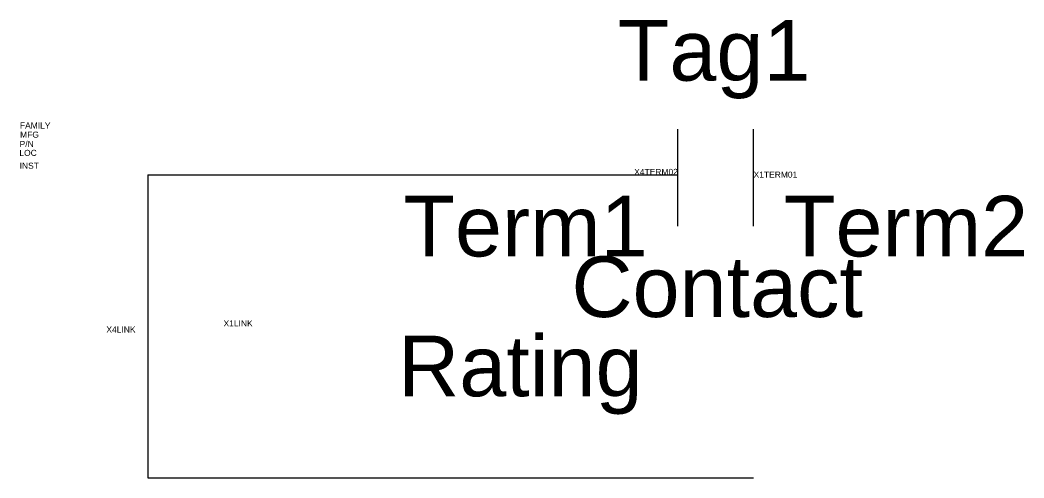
# Model space of a CAD drawing. Header units: inches. Extents: x -3.88 to 0.45, y -0.5 to 0.26.
# Drawn here: x -1.212 to 0.447, y -0.495 to 0.26 of the extents above; entities outside this region: 3.
import ezdxf
from ezdxf.enums import TextEntityAlignment as Align

# ---------------------------------------------------------------- set-up
doc = ezdxf.new("R2010")
doc.units = ezdxf.units.IN
doc.header["$MEASUREMENT"] = 0
doc.linetypes.add('ACAD_ISO02W100', pattern=[15, 12, -3])
doc.layers.add('WIRES', color=7, linetype='Continuous')
doc.styles.add('INERCONNECT TABLES', font='arial.ttf', dxfattribs={"height": 0.1})
doc.styles.add('WD', font='arial.ttf', dxfattribs={"height": 1})

msp = doc.modelspace()

# ---------------------------------------------------------------- linework, layer by layer
at = {"linetype": 'Continuous'}
for p, q in [((-0.125, -0.08), (-0.125, 0.08)), ((0, -0.08), (0, 0.08))]:
    msp.add_line(p, q, dxfattribs=at)
for p, q in [((-1.0005, 0.0045), (-0.125, 0.0045)), ((-1.0005, -0.4955), (0, -0.4955))]:
    msp.add_line(p, q)
at = {"layer": 'WIRES', "linetype": 'ACAD_ISO02W100'}
msp.add_line((-1.0005, 0.0045), (-1.0005, -0.4955), dxfattribs=at)

# ---------------------------------------------------------------- texts
at = {"style": 'INERCONNECT TABLES', "flags": 8}
msp.add_attdef('Tag1', text='', height=0.1, dxfattribs=at).set_placement((-0.0652, 0.13), align=Align.BOTTOM_CENTER)
at = {"flags": 9}
for tag, p, s, style in [('FAMILY', (-1.2118, 0.0811), 'CR', 'WD'), ('MFG', (-1.2115, 0.066), '', 'INERCONNECT TABLES'), ('P/N', (-1.2123, 0.0506), '', 'INERCONNECT TABLES'), ('LOC', (-1.2127, 0.0359), '', 'INERCONNECT TABLES'), ('INST', (-1.2123, 0.0147), '', 'INERCONNECT TABLES'), ('X1TERM01', (0, 0), '', 'WD')]:
    msp.add_attdef(tag, p, s, height=0.01, dxfattribs=dict(at, style=style))
at = {"style": 'INERCONNECT TABLES', "flags": 8}
for tag, p in [('Desc1', (-3.5, 0)), ('Desc2', (-3.5, -0.15)), ('Desc3', (-3.5, -0.3))]:
    msp.add_attdef(tag, text='', height=0.1, dxfattribs=at).set_placement(p, align=Align.MIDDLE_RIGHT)
for tag, height, style, flags, p in [('X4TERM02', 0.01, 'WD', 9, (-0.125, 0.0045)), ('Rating', 0.1, 'INERCONNECT TABLES', 8, (-0.1833, -0.3608))]:
    msp.add_attdef(tag, text='', height=height, dxfattribs=dict(style=style, flags=flags)).set_placement(p, align=Align.RIGHT)
at = {"linetype": 'Continuous', "style": 'INERCONNECT TABLES', "flags": 8}
msp.add_attdef('Term1', text='', height=0.1, dxfattribs=at).set_placement((-0.175, -0.08), align=Align.MIDDLE_RIGHT)
msp.add_attdef('Term2', text='', height=0.1, dxfattribs=at).set_placement((0.05, -0.08), align=Align.MIDDLE_LEFT)
at = {"style": 'INERCONNECT TABLES', "flags": 8}
msp.add_attdef('Contact', text='NO', height=0.1, dxfattribs=at).set_placement((-0.0601, -0.13), align=Align.TOP_CENTER)
at = {"color": 7, "style": 'WD', "flags": 9}
for tag, p in [('X4LINK', (-1.069, -0.2556)), ('X1LINK', (-0.8755, -0.2455))]:
    msp.add_attdef(tag, p, '', height=0.01, dxfattribs=at)

doc.saveas('drawing.dxf')
